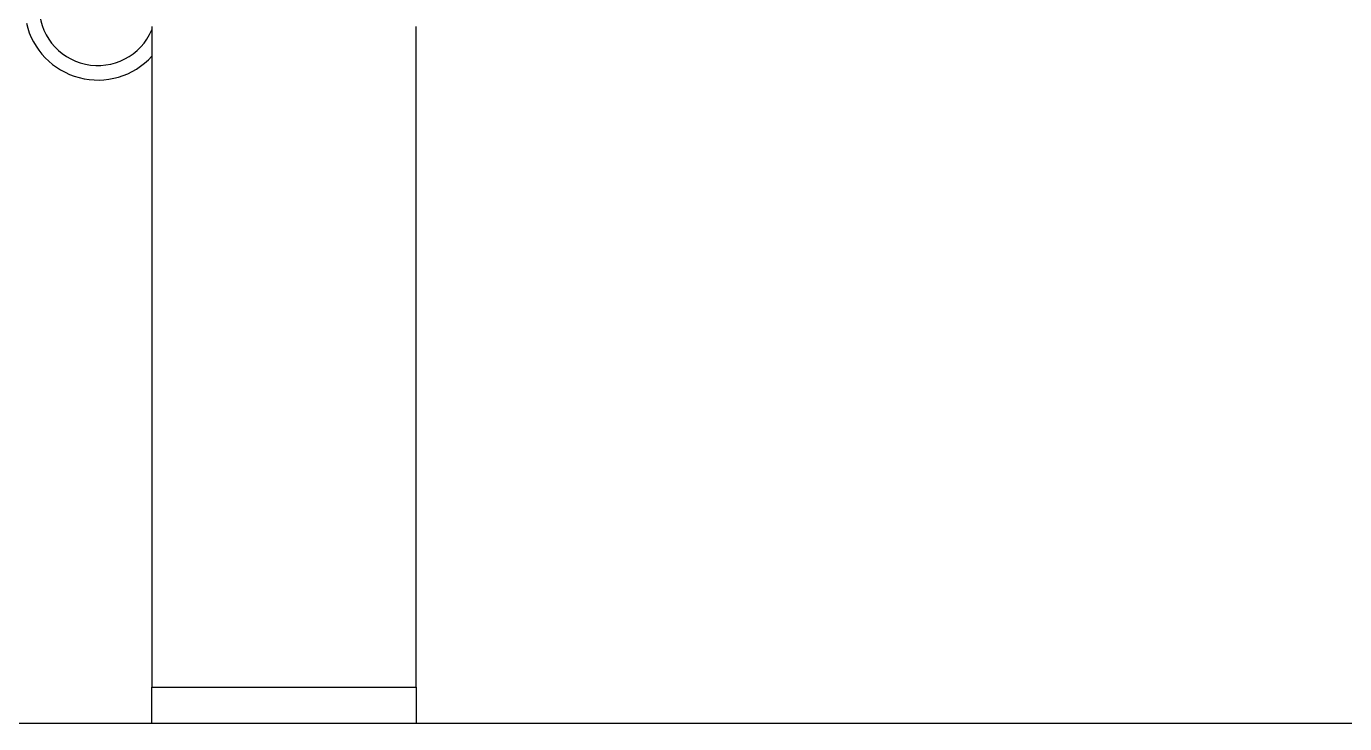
# Model space of a CAD drawing. Header units: millimetres. Extents: x 6622 to 532820, y 3370 to 359312.
# Drawn here: x 458809.5 to 458909.2, y 313340 to 313392.8 of the extents above; entities that cross this region are included whole.
import ezdxf

# ---------------------------------------------------------------- set-up
doc = ezdxf.new("R2010")
doc.units = ezdxf.units.MM

# ---------------------------------------------------------------- blocks, each defined once
blk = doc.blocks.new('A$C6F3A12F4')
at = {"color": 2, "linetype": 'Continuous', "lineweight": 25}
for p, q in [((1285.2, 2635), (1285.2, 1065)), ((1282.427, 1389), (1232.427, 1389)), ((1282.427, 1389), (1285.2, 1389)), ((1282.427, 1369), (1282.427, 1389)), ((1232.427, 1369), (1282.427, 1369)), ((1285.2, 1369), (1282.427, 1369))]:
    blk.add_line(p, q, dxfattribs=at)
for radius, start, end in [(4.45, 189.60155, 66.84853), (5.55, 282.97195, 47.49613)]:
    blk.add_arc((1230.941, 1364.908), radius, start, end, dxfattribs=at)

msp = doc.modelspace()

# ---------------------------------------------------------------- block references
at = {"color": 0, "rotation": 270}
msp.add_blockref('A$C6F3A12F4', (457450, 314625.198), dxfattribs=at)

doc.saveas('drawing.dxf')
